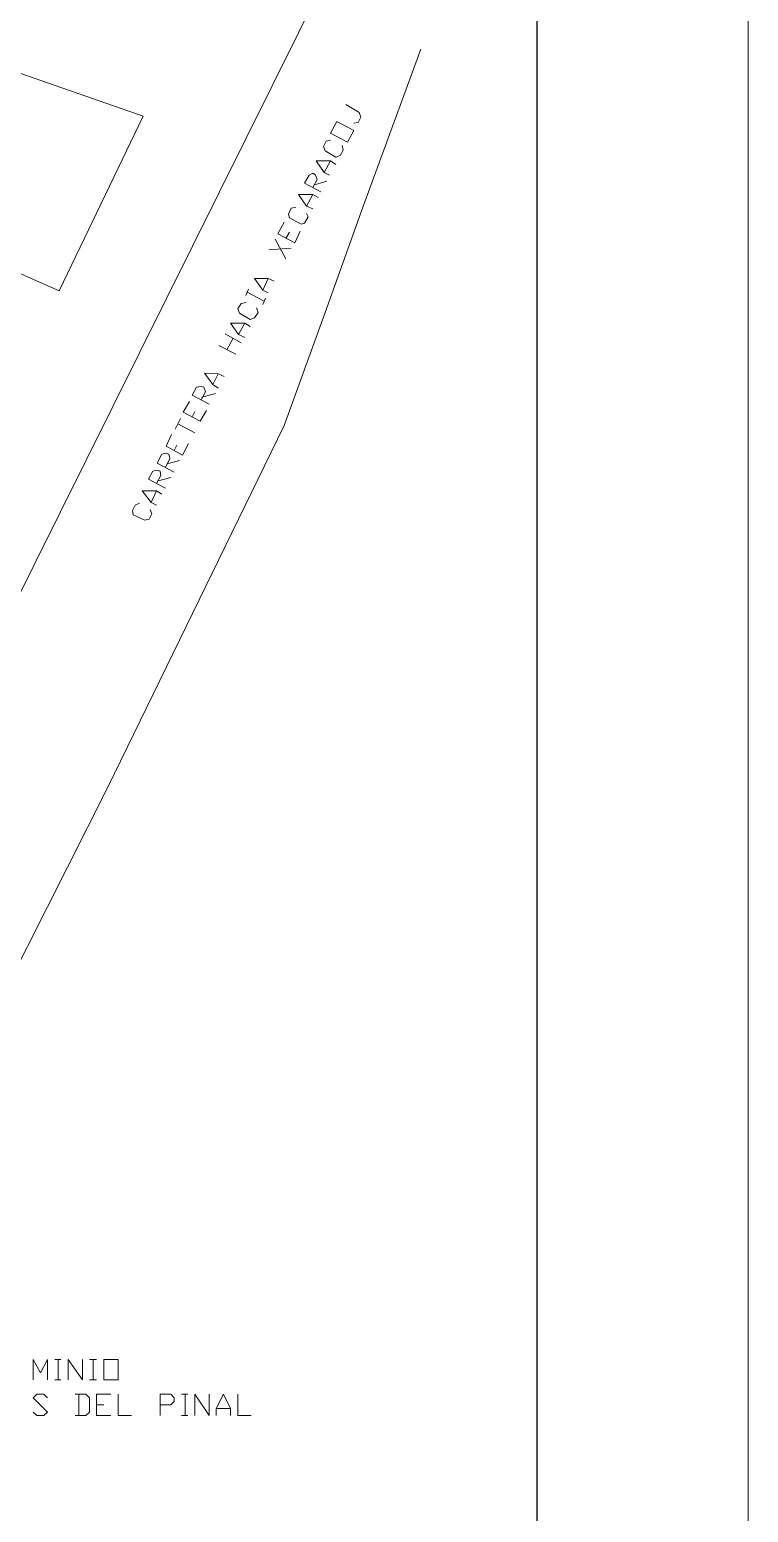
# Model space of a CAD drawing. Header units: millimetres. Extents: x 2303 to 2447, y 1812 to 2032.
# Drawn here: x 2424.53 to 2447.26, y 1869.5 to 1916.44 of the extents above; entities that cross this region are included whole.
import ezdxf

# ---------------------------------------------------------------- set-up
doc = ezdxf.new("R2010")
doc.units = ezdxf.units.MM
for name, color, linetype in [('PDF_10 Formato', 7, 'Continuous'), ('PDF_CVL_CUADCON_TIT', 7, 'Continuous'), ('PDF_outline', 7, 'Continuous')]:
    doc.layers.add(name, color=color, linetype=linetype)

msp = doc.modelspace()

# ---------------------------------------------------------------- linework, layer by layer
at = {"layer": 'PDF_10 Formato', "lineweight": 9}
msp.add_lwpolyline([(2303.292, 1811.731), (2303.292, 2031.661), (2447.258, 2031.661), (2447.258, 1811.731)], close=True, dxfattribs=at)
at = {"layer": 'PDF_10 Formato', "lineweight": 25}
msp.add_lwpolyline([(2440.565, 2026.804), (2440.565, 1818.113), (2316.65, 1818.113), (2316.65, 2026.804)], close=True, dxfattribs=at)
at = {"layer": 'PDF_CVL_CUADCON_TIT', "lineweight": 9}
for points in [[(2416.053, 1870.78), (2421.927, 1882.415), (2426.982, 1892.44), (2432.573, 1903.905), (2433.872, 1907.491), (2435.058, 1910.796), (2436.894, 1915.822)], [(2423.141, 1914.043), (2422.492, 1914.128), (2422.153, 1913.478), (2420.939, 1914.128), (2418.566, 1911.219), (2425.457, 1908.169), (2428.111, 1913.704), (2423.763, 1915.229), (2421.052, 1910.118)], [(2434.776, 1913.478), (2434.917, 1913.507), (2435.002, 1913.676), (2434.945, 1913.817), (2434.522, 1914.071)], [(2434.409, 1912.772), (2434.437, 1912.631), (2434.352, 1912.462), (2434.211, 1912.405), (2433.872, 1912.603), (2433.816, 1912.744), (2433.901, 1912.914), (2434.042, 1912.942)], [(2434.014, 1911.84), (2433.844, 1911.925), (2433.59, 1912.292), (2434.042, 1912.292), (2434.211, 1912.179)], [(2433.844, 1911.925), (2434.042, 1912.292)], [(2433.731, 1911.304), (2433.223, 1911.586), (2433.364, 1911.84), (2433.477, 1911.897), (2433.562, 1911.84), (2433.618, 1911.699), (2433.477, 1911.445)], [(2433.477, 1910.767), (2433.279, 1910.852), (2433.025, 1911.219), (2433.477, 1911.219), (2433.646, 1911.134)], [(2433.279, 1910.852), (2433.477, 1911.219)], [(2433.533, 1911.53), (2433.929, 1911.643)], [(2433.279, 1910.626), (2433.336, 1910.513), (2433.223, 1910.315), (2433.11, 1910.287), (2432.743, 1910.485), (2432.715, 1910.598), (2432.799, 1910.796), (2432.94, 1910.824)], [(2433.082, 1910.061), (2432.912, 1909.694), (2432.376, 1909.977), (2432.573, 1910.344)], [(2432.63, 1909.186), (2432.291, 1909.807)], [(2432.63, 1909.835), (2432.743, 1910.033)], [(2432.093, 1909.468), (2432.799, 1909.525)], [(2432.065, 1908.113), (2431.896, 1908.197), (2431.641, 1908.565), (2432.065, 1908.565), (2432.263, 1908.48)], [(2431.896, 1908.197), (2432.065, 1908.565)], [(2431.359, 1908.028), (2431.444, 1908.226)], [(2431.387, 1908.141), (2431.924, 1907.859)], [(2431.896, 1907.746), (2431.98, 1907.943)], [(2431.698, 1907.633), (2431.754, 1907.491), (2431.641, 1907.322), (2431.5, 1907.266), (2431.161, 1907.463), (2431.105, 1907.604), (2431.218, 1907.774), (2431.359, 1907.802)], [(2431.331, 1906.701), (2431.133, 1906.786), (2430.879, 1907.153), (2431.331, 1907.153), (2431.5, 1907.04)], [(2431.133, 1906.786), (2431.331, 1907.153)], [(2430.71, 1906.814), (2431.218, 1906.531)], [(2430.766, 1906.305), (2430.964, 1906.673)], [(2431.048, 1906.164), (2430.512, 1906.447)], [(2430.484, 1905.091), (2430.314, 1905.204), (2430.06, 1905.571), (2430.484, 1905.543), (2430.681, 1905.458)], [(2430.201, 1904.583), (2429.665, 1904.865), (2429.806, 1905.119), (2429.947, 1905.148), (2430.032, 1905.119), (2430.088, 1904.978), (2429.947, 1904.724)], [(2430.314, 1905.204), (2430.484, 1905.543)], [(2430.116, 1904.385), (2429.919, 1904.046), (2429.382, 1904.329), (2429.58, 1904.668)], [(2429.975, 1904.809), (2430.399, 1904.922)], [(2429.665, 1904.187), (2429.749, 1904.357)], [(2429.128, 1903.792), (2429.298, 1904.131)], [(2429.213, 1903.962), (2429.749, 1903.679)], [(2429.552, 1903.34), (2429.354, 1902.973), (2428.846, 1903.256), (2429.015, 1903.623)], [(2429.1, 1903.114), (2429.185, 1903.284)], [(2429.1, 1902.437), (2428.563, 1902.719), (2428.705, 1903.001), (2428.846, 1903.03), (2428.93, 1903.001), (2428.959, 1902.86), (2428.817, 1902.578)], [(2428.874, 1902.691), (2429.269, 1902.804)], [(2428.817, 1901.928), (2428.281, 1902.211), (2428.422, 1902.465), (2428.563, 1902.493), (2428.648, 1902.465), (2428.676, 1902.324), (2428.535, 1902.069)], [(2428.535, 1901.392), (2428.366, 1901.476), (2428.083, 1901.844), (2428.535, 1901.844), (2428.705, 1901.731)], [(2428.366, 1901.476), (2428.535, 1901.844)], [(2428.592, 1902.154), (2428.987, 1902.267)], [(2428.337, 1901.251), (2428.394, 1901.109), (2428.309, 1900.94), (2428.168, 1900.912), (2427.801, 1901.081), (2427.773, 1901.222), (2427.857, 1901.392), (2427.999, 1901.448)], [(2424.638, 1873.689), (2424.638, 1874.338), (2424.864, 1873.915), (2425.09, 1874.338), (2425.09, 1873.689)], [(2425.316, 1874.338), (2425.513, 1874.338)], [(2425.429, 1874.338), (2425.429, 1873.689)], [(2425.739, 1873.689), (2425.739, 1874.338), (2426.191, 1873.689), (2426.191, 1874.338)], [(2426.417, 1874.338), (2426.643, 1874.338)], [(2426.53, 1874.338), (2426.53, 1873.689)], [(2425.316, 1873.689), (2425.513, 1873.689)], [(2426.417, 1873.689), (2426.643, 1873.689)], [(2424.638, 1872.672), (2424.751, 1872.559), (2424.977, 1872.559), (2425.09, 1872.672), (2424.638, 1873.124), (2424.751, 1873.237), (2424.977, 1873.237), (2425.09, 1873.124)], [(2425.965, 1872.559), (2426.304, 1872.559), (2426.417, 1872.672), (2426.417, 1873.124), (2426.304, 1873.237), (2425.965, 1873.237)], [(2426.078, 1873.237), (2426.078, 1872.559)], [(2427.095, 1872.559), (2426.643, 1872.559), (2426.643, 1873.237), (2427.095, 1873.237)], [(2427.321, 1873.237), (2427.321, 1872.559), (2427.744, 1872.559)], [(2428.648, 1872.559), (2428.648, 1873.237), (2428.987, 1873.237), (2429.1, 1873.124), (2429.1, 1873.011), (2428.987, 1872.898), (2428.648, 1872.898)], [(2429.326, 1873.237), (2429.523, 1873.237)], [(2429.439, 1873.237), (2429.439, 1872.559)], [(2429.749, 1872.559), (2429.749, 1873.237), (2430.201, 1872.559), (2430.201, 1873.237)], [(2430.427, 1872.559), (2430.427, 1872.785), (2430.653, 1873.237), (2430.879, 1872.785), (2430.879, 1872.559)], [(2431.105, 1873.237), (2431.105, 1872.559), (2431.528, 1872.559)], [(2426.643, 1872.898), (2426.869, 1872.898)], [(2430.427, 1872.785), (2430.879, 1872.785)], [(2429.326, 1872.559), (2429.523, 1872.559)]]:
    msp.add_lwpolyline(points, dxfattribs=at)
for points in [[(2434.578, 1912.885), (2434.042, 1913.168), (2434.239, 1913.535), (2434.776, 1913.252)], [(2426.869, 1873.689), (2426.869, 1874.338), (2427.321, 1874.338), (2427.321, 1873.689)]]:
    msp.add_lwpolyline(points, close=True, dxfattribs=at)
at = {"layer": 'PDF_outline', "lineweight": 9}
msp.add_lwpolyline([(2410.405, 1870.78), (2433.872, 1918.053)], dxfattribs=at)

doc.saveas('drawing.dxf')
